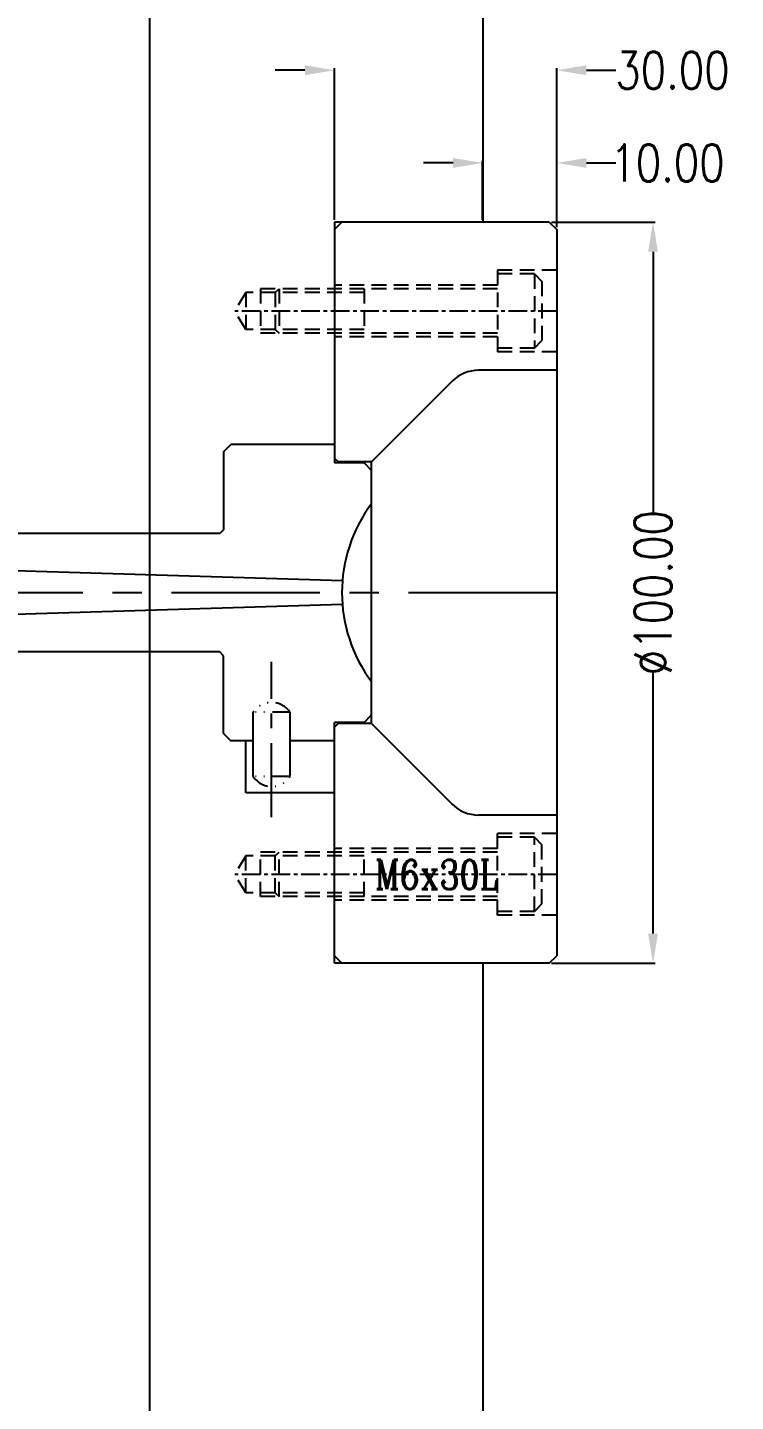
# Model space of a CAD drawing. Header units: millimetres. Extents: x 27300 to 28436, y -21252 to -20448.
# Drawn here: x 27605.2 to 27700.9, y -20778.1 to -20592.7 of the extents above; entities that cross this region are included whole.
import ezdxf

# ---------------------------------------------------------------- set-up
doc = ezdxf.new("R2010")
doc.units = ezdxf.units.MM
doc.header["$LTSCALE"] = 8
for name, pattern in [('CENTER', [2, 1.25, -0.25, 0.25, -0.25]), ('HIDDEN', [0.375, 0.25, -0.125]), ('PHANTOM2', [0.69, 0.3, -0.13, 0, -0.13, 0, -0.13])]:
    doc.linetypes.add(name, pattern=pattern)
doc.layers.get('DEFPOINTS').update_dxf_attribs({"color": 6})
for name, color, linetype in [('Cav-cor', 30, 'Continuous'), ('Ru', 8, 'Continuous'), ('SCREW', 52, 'HIDDEN')]:
    doc.layers.add(name, color=color, linetype=linetype)
doc.layers.add('dim', color=3, linetype='Continuous', lineweight=15)
doc.styles.add('ROMANC', font='RomanC.ttf', dxfattribs={"width": 0.8, "height": 7})
doc.styles.get("Standard").update_dxf_attribs({"font": 'txt.shx', "width": 0.8, "bigfont": 'chineset.shx'})
doc.dimstyles.new('ISO-25', dxfattribs={"dimtxt": 5, "dimasz": 4, "dimexe": 0.3, "dimexo": 0.3, "dimtad": 0, "dimzin": 1, "dimdsep": 46, "dimtxsty": 'Standard', "dimcen": 0, "dimclrd": 3, "dimclre": 3, "dimclrt": 3, "dimazin": 0, "dimtfac": 1, "dimtofl": 0, "dimtmove": 0, "dimatfit": 0, "dimfxl": 0, "dimarcsym": 0})

# ---------------------------------------------------------------- blocks, each defined once
blk = doc.blocks.new('*D26341')
at = {"layer": 'DEFPOINTS', "color": 0}
for p in [(27675.71, -20618.93), (27675.71, -20718.93), (27689.72, -20718.93)]:
    blk.add_point(p, dxfattribs=at)
at = {"layer": 'dim', "color": 3, "lineweight": -2}
for p, q in [((27676.01, -20618.93), (27690.02, -20618.93)), ((27689.72, -20622.93), (27689.72, -20658.31)), ((27689.72, -20714.93), (27689.72, -20679.56)), ((27676.01, -20718.93), (27690.02, -20718.93))]:
    blk.add_line(p, q, dxfattribs=at)
at = {"layer": 'dim', "color": 3}
for points in [[(27690.38, -20622.93), (27689.05, -20622.93), (27689.72, -20618.93)], [(27689.05, -20714.93), (27690.38, -20714.93), (27689.72, -20718.93)]]:
    blk.add_solid(points, dxfattribs=at)
at = {"layer": 'dim', "color": 3, "insert": (27689.72, -20668.93), "char_height": 5, "attachment_point": 5, "rotation": 90}
blk.add_mtext('%%c100.00', dxfattribs=at)
blk = doc.blocks.new('*D26342')
at = {"layer": 'DEFPOINTS', "color": 0}
for p in [(27676.71, -20610.96), (27666.71, -20618.93), (27676.71, -20619.93)]:
    blk.add_point(p, dxfattribs=at)
at = {"layer": 'dim', "color": 3, "lineweight": -2}
for p, q in [((27662.71, -20610.96), (27658.71, -20610.96)), ((27666.71, -20618.63), (27666.71, -20610.66)), ((27676.71, -20619.63), (27676.71, -20610.66)), ((27680.71, -20610.96), (27684.71, -20610.96))]:
    blk.add_line(p, q, dxfattribs=at)
at = {"layer": 'dim', "color": 3}
for points in [[(27662.71, -20611.62), (27662.71, -20610.29), (27666.71, -20610.96)], [(27680.71, -20610.29), (27680.71, -20611.62), (27676.71, -20610.96)]]:
    blk.add_solid(points, dxfattribs=at)
at = {"layer": 'dim', "color": 3, "insert": (27691.67, -20610.96), "char_height": 5, "attachment_point": 5}
blk.add_mtext('10.00', dxfattribs=at)
blk = doc.blocks.new('*D26343')
at = {"layer": 'DEFPOINTS', "color": 0}
for p in [(27676.71, -20598.45), (27646.71, -20618.93), (27676.71, -20619.93)]:
    blk.add_point(p, dxfattribs=at)
at = {"layer": 'dim', "color": 3, "lineweight": -2}
for p, q in [((27642.71, -20598.45), (27638.71, -20598.45)), ((27646.71, -20618.63), (27646.71, -20598.15)), ((27676.71, -20619.63), (27676.71, -20598.15)), ((27680.71, -20598.45), (27684.71, -20598.45))]:
    blk.add_line(p, q, dxfattribs=at)
at = {"layer": 'dim', "color": 3}
for points in [[(27642.71, -20599.12), (27642.71, -20597.78), (27646.71, -20598.45)], [(27680.71, -20597.78), (27680.71, -20599.12), (27676.71, -20598.45)]]:
    blk.add_solid(points, dxfattribs=at)
at = {"layer": 'dim', "color": 3, "insert": (27692.34, -20598.45), "char_height": 5, "attachment_point": 5}
blk.add_mtext('30.00', dxfattribs=at)

msp = doc.modelspace()

# ---------------------------------------------------------------- linework, layer by layer
at = {"linetype": 'Continuous'}
for p, q in [((27666.712, -20496.931), (27666.712, -20618.931)), ((27675.712, -20618.931), (27646.712, -20618.931)), ((27647.712, -20618.931), (27646.712, -20619.931)), ((27675.712, -20618.931), (27676.712, -20619.931)), ((27676.712, -20619.931), (27676.712, -20717.931)), ((27676.712, -20638.931), (27666.133, -20638.931)), ((27651.712, -20651.281), (27662.597, -20640.395)), ((27646.712, -20648.931), (27632.712, -20648.931)), ((27650.712, -20651.431), (27646.712, -20651.431)), ((27651.712, -20651.281), (27647.212, -20651.281)), ((27650.712, -20651.431), (27651.712, -20652.431)), ((27651.712, -20686.581), (27651.712, -20651.281)), ((27631.212, -20660.931), (27585.712, -20660.931)), ((27631.212, -20676.931), (27585.712, -20676.931)), ((27635.712, -20693.731), (27635.712, -20685.072)), ((27640.712, -20693.731), (27640.712, -20685.072)), ((27650.712, -20686.431), (27651.712, -20685.431)), ((27650.712, -20686.431), (27646.712, -20686.431)), ((27651.712, -20686.581), (27647.212, -20686.581)), ((27651.712, -20686.581), (27662.597, -20697.466)), ((27635.712, -20688.931), (27632.712, -20688.931)), ((27634.712, -20695.931), (27634.712, -20688.931)), ((27646.712, -20688.931), (27640.712, -20688.931)), ((27646.712, -20695.931), (27634.712, -20695.931)), ((27676.712, -20698.931), (27666.133, -20698.931)), ((27647.712, -20718.931), (27646.712, -20717.931)), ((27675.712, -20718.931), (27646.712, -20718.931)), ((27666.712, -20718.931), (27666.712, -20840.931)), ((27675.712, -20718.931), (27676.712, -20717.931))]:
    msp.add_line(p, q, dxfattribs=at)
for p, q in [((27646.712, -20618.931), (27646.712, -20651.431)), ((27631.712, -20649.931), (27632.712, -20648.931)), ((27631.712, -20649.931), (27631.712, -20660.431)), ((27647.212, -20651.281), (27646.712, -20650.781)), ((27631.712, -20660.431), (27631.212, -20660.931)), ((27631.712, -20677.431), (27631.212, -20676.931)), ((27631.712, -20687.931), (27631.712, -20677.431)), ((27646.712, -20718.931), (27646.712, -20686.431)), ((27647.212, -20686.581), (27646.712, -20687.081)), ((27631.712, -20687.931), (27632.712, -20688.931))]:
    msp.add_line(p, q)
at = {"linetype": 'HIDDEN'}
for p, q in [((27676.712, -20625.431), (27668.712, -20625.431)), ((27668.712, -20627.431), (27646.712, -20627.431)), ((27668.712, -20634.431), (27646.712, -20634.431)), ((27676.712, -20636.431), (27668.712, -20636.431)), ((27676.712, -20701.431), (27668.712, -20701.431)), ((27668.712, -20703.431), (27646.712, -20703.431)), ((27668.712, -20710.431), (27646.712, -20710.431)), ((27676.712, -20712.431), (27668.712, -20712.431))]:
    msp.add_line(p, q, dxfattribs=at)
at = {"linetype": 'CENTER', "ltscale": 2}
msp.add_line((27676.712, -20668.931), (27340.712, -20668.931), dxfattribs=at)
at = {"linetype": 'CENTER'}
msp.add_line((27638.212, -20699.233), (27638.212, -20678.258), dxfattribs=at)
at = {"linetype": 'PHANTOM2'}
for p, q in [((27640.712, -20685.072), (27635.712, -20685.072)), ((27640.712, -20693.731), (27635.712, -20693.731))]:
    msp.add_line(p, q, dxfattribs=at)
at = {"linetype": 'Continuous'}
for centre, radius, start, end in [((27666.133, -20643.931), 5, 90, 135), ((27667.712, -20668.931), 20, 143.1301, 216.8699), ((27666.133, -20693.931), 5, 225, 270)]:
    msp.add_arc(centre, radius, start, end, dxfattribs=at)
at = {"color": 7, "linetype": 'PHANTOM2'}
for centre, start, end in [((27638.212, -20686.731), 33.55731, 146.44269), ((27638.212, -20692.072), 213.55731, 326.44269)]:
    msp.add_arc(centre, 3, start, end, dxfattribs=at)
at = {"layer": 'Cav-cor', "color": 241}
msp.add_line((27621.712, -20538.931), (27621.712, -20798.931), dxfattribs=at)
at = {"layer": 'Ru'}
for points in [[(27647.776, -20667.331), (27585.712, -20665.431)], [(27647.776, -20670.531), (27585.712, -20672.431)]]:
    msp.add_lwpolyline(points, dxfattribs=at)
at = {"layer": 'SCREW'}
for p, q in [((27668.712, -20625.431), (27668.712, -20636.431)), ((27673.712, -20625.931), (27668.712, -20625.931)), ((27673.712, -20625.931), (27673.712, -20635.931)), ((27668.712, -20627.931), (27636.712, -20627.931)), ((27636.712, -20627.931), (27636.712, -20633.931)), ((27638.712, -20628.431), (27639.212, -20627.931)), ((27639.212, -20627.931), (27639.212, -20633.931)), ((27650.712, -20627.931), (27650.712, -20633.931)), ((27674.712, -20626.931), (27674.712, -20634.931)), ((27634.712, -20628.431), (27633.268, -20630.931)), ((27650.712, -20628.431), (27634.712, -20628.431)), ((27634.712, -20628.431), (27634.712, -20633.431)), ((27638.712, -20628.431), (27638.712, -20633.431)), ((27634.712, -20633.431), (27633.268, -20630.931)), ((27650.712, -20633.431), (27634.712, -20633.431)), ((27638.712, -20633.431), (27639.212, -20633.931)), ((27668.712, -20633.931), (27636.712, -20633.931)), ((27673.712, -20635.931), (27674.712, -20634.931)), ((27673.712, -20635.931), (27668.712, -20635.931)), ((27668.712, -20712.431), (27668.712, -20701.431)), ((27673.712, -20701.931), (27668.712, -20701.931)), ((27673.712, -20711.931), (27673.712, -20701.931)), ((27673.712, -20701.931), (27674.712, -20702.931)), ((27668.712, -20703.931), (27636.712, -20703.931)), ((27636.712, -20709.931), (27636.712, -20703.931)), ((27638.712, -20704.431), (27639.212, -20703.931)), ((27639.212, -20709.931), (27639.212, -20703.931)), ((27650.712, -20709.931), (27650.712, -20703.931)), ((27674.712, -20710.931), (27674.712, -20702.931)), ((27634.712, -20704.431), (27633.268, -20706.931)), ((27634.712, -20709.431), (27634.712, -20704.431)), ((27650.712, -20704.431), (27634.712, -20704.431)), ((27638.712, -20709.431), (27638.712, -20704.431)), ((27634.712, -20709.431), (27633.268, -20706.931)), ((27650.712, -20709.431), (27634.712, -20709.431)), ((27638.712, -20709.431), (27639.212, -20709.931)), ((27668.712, -20709.931), (27636.712, -20709.931)), ((27673.712, -20711.931), (27668.712, -20711.931))]:
    msp.add_line(p, q, dxfattribs=at)
at = {"layer": 'SCREW', "linetype": 'Continuous'}
for p, q in [((27673.712, -20625.931), (27674.712, -20626.931)), ((27673.712, -20711.931), (27674.712, -20710.931))]:
    msp.add_line(p, q, dxfattribs=at)
at = {"layer": 'SCREW', "linetype": 'CENTER', "ltscale": 0.25}
for p, q in [((27676.712, -20630.931), (27633.268, -20630.931)), ((27676.712, -20706.931), (27633.268, -20706.931))]:
    msp.add_line(p, q, dxfattribs=at)

# ---------------------------------------------------------------- texts
at = {"layer": 'dim', "style": 'ROMANC', "width": 0.8}
msp.add_text('M6x30L', height=3.9343, dxfattribs=at).set_placement((27652.136, -20708.928))

# ---------------------------------------------------------------- dimensions: what is measured, and where the dimension line sits
at = {"layer": 'dim'}
for base, p1, picture, middle in [((27676.712, -20598.451), (27646.712, -20618.931), '*D26343', (27692.337, -20598.451)), ((27676.712, -20610.957), (27666.712, -20618.931), '*D26342', (27691.67, -20610.957))]:
    dim = msp.add_linear_dim(base=base, p1=p1, p2=(27676.712, -20619.931), dimstyle='ISO-25', dxfattribs=at)
    dim.commit()
    dim.dimension.update_dxf_attribs({"geometry": picture, "text_midpoint": middle, "dimtype": 160})
dim = msp.add_linear_dim(base=(27689.716, -20718.931), p1=(27675.712, -20618.931), p2=(27675.712, -20718.931), angle=270, text='%%c<>', dimstyle='ISO-25', dxfattribs=at)
dim.commit()
dim.dimension.update_dxf_attribs({"geometry": '*D26341', "text_midpoint": (27689.716, -20668.931), "dimtype": 160})

doc.saveas('drawing.dxf')
